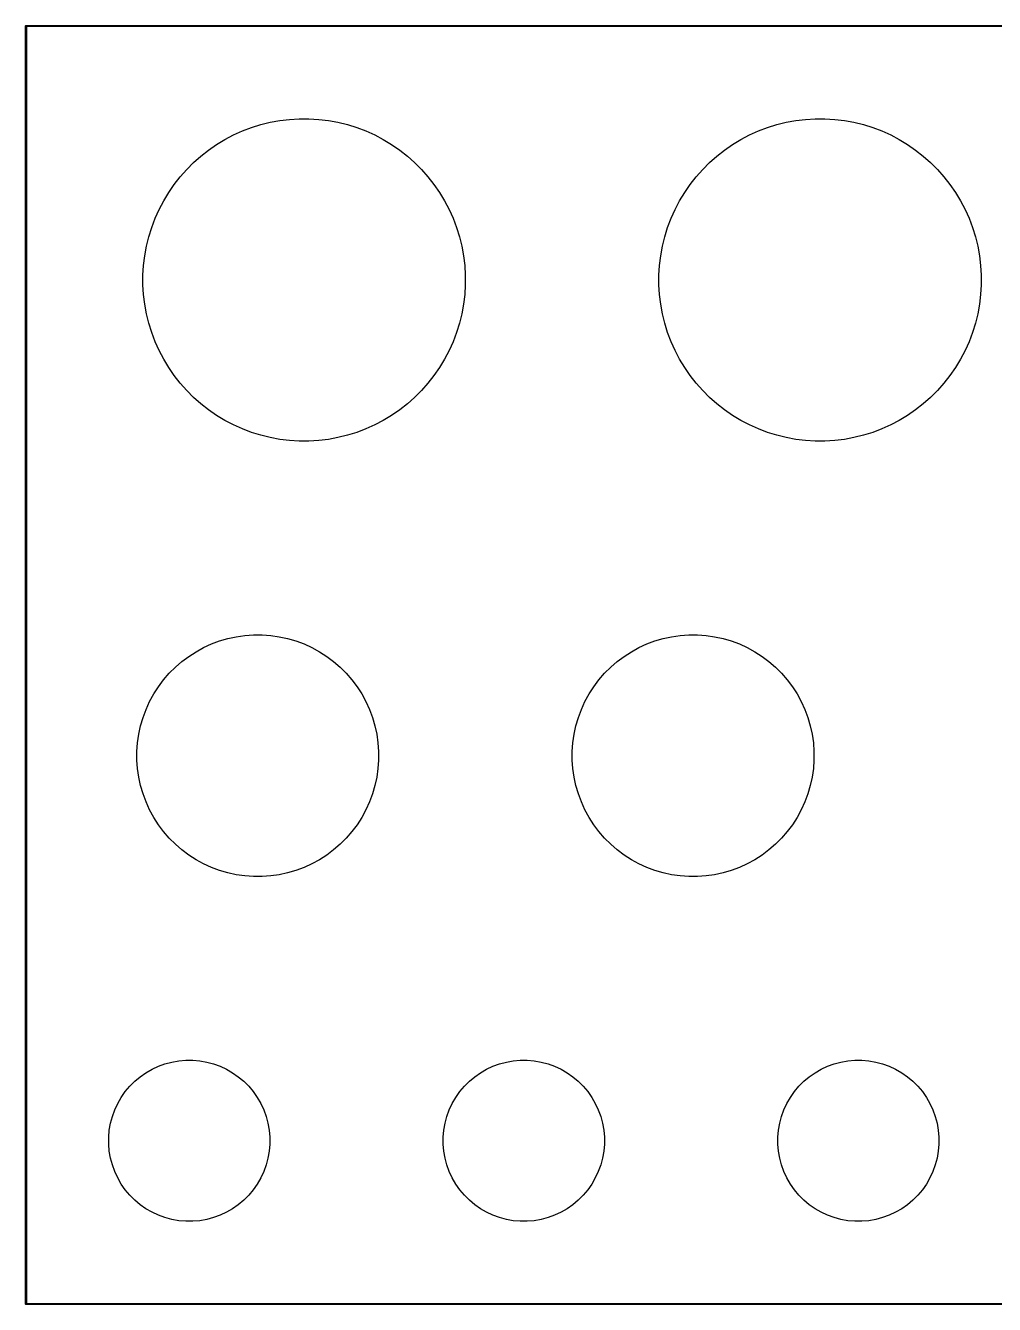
# Model space of a CAD drawing. Header units: millimetres. Extents: x 35 to 165, y -140 to -60.
# Drawn here: x 34.7 to 94.8, y -139.7 to -60.3 of the extents above; entities that cross this region are included whole.
import ezdxf

# ---------------------------------------------------------------- set-up
doc = ezdxf.new("R2010")
doc.units = ezdxf.units.MM
doc.layers.add('B.Mask', color=4, linetype='CONTINUOUS', true_color=0x02ffee)
doc.layers.add('Edge.Cuts', color=254, linetype='CONTINUOUS', true_color=0xd0d2cd)

msp = doc.modelspace()

# ---------------------------------------------------------------- linework, layer by layer
at = {"layer": 'B.Mask', "linetype": 'CONTINUOUS'}
for p, q in [((48.737972, -66.672002), (49.314681, -66.492292)), ((49.314681, -66.492292), (49.901189, -66.347731)), ((49.901189, -66.347731), (50.495355, -66.238846)), ((50.495355, -66.238846), (51.095011, -66.166034)), ((51.095011, -66.166034), (51.69797, -66.129562)), ((51.69797, -66.129562), (52.30203, -66.129562)), ((52.30203, -66.129562), (52.904989, -66.166034)), ((52.904989, -66.166034), (53.504645, -66.238846)), ((53.504645, -66.238846), (54.098811, -66.347731)), ((54.098811, -66.347731), (54.685319, -66.492292)), ((54.685319, -66.492292), (55.262028, -66.672002)), ((80.737972, -66.672002), (81.314681, -66.492292)), ((81.314681, -66.492292), (81.901189, -66.347731)), ((81.901189, -66.347731), (82.495355, -66.238846)), ((82.495355, -66.238846), (83.095011, -66.166034)), ((83.095011, -66.166034), (83.69797, -66.129562)), ((83.69797, -66.129562), (84.30203, -66.129562)), ((84.30203, -66.129562), (84.904989, -66.166034)), ((84.904989, -66.166034), (85.504645, -66.238846)), ((85.504645, -66.238846), (86.098811, -66.347731)), ((86.098811, -66.347731), (86.685319, -66.492292)), ((86.685319, -66.492292), (87.262028, -66.672002)), ((47.087454, -67.41484), (47.622323, -67.134119)), ((47.622323, -67.134119), (48.173166, -66.886205)), ((48.173166, -66.886205), (48.737972, -66.672002)), ((55.262028, -66.672002), (55.826834, -66.886205)), ((55.826834, -66.886205), (56.377677, -67.134119)), ((56.377677, -67.134119), (56.912546, -67.41484)), ((79.087454, -67.41484), (79.622323, -67.134119)), ((79.622323, -67.134119), (80.173166, -66.886205)), ((80.173166, -66.886205), (80.737972, -66.672002)), ((87.262028, -66.672002), (87.826834, -66.886205)), ((87.826834, -66.886205), (88.377677, -67.134119)), ((88.377677, -67.134119), (88.912546, -67.41484)), ((45.597872, -68.443024), (46.073378, -68.070489)), ((46.073378, -68.070489), (46.57051, -67.727343)), ((46.57051, -67.727343), (47.087454, -67.41484)), ((56.912546, -67.41484), (57.42949, -67.727343)), ((57.42949, -67.727343), (57.926622, -68.070489)), ((57.926622, -68.070489), (58.402128, -68.443024)), ((77.597872, -68.443024), (78.073378, -68.070489)), ((78.073378, -68.070489), (78.57051, -67.727343)), ((78.57051, -67.727343), (79.087454, -67.41484)), ((88.912546, -67.41484), (89.42949, -67.727343)), ((89.42949, -67.727343), (89.926622, -68.070489)), ((89.926622, -68.070489), (90.402128, -68.443024)), ((44.71859, -69.270726), (45.145726, -68.84359)), ((45.145726, -68.84359), (45.597872, -68.443024)), ((58.402128, -68.443024), (58.854274, -68.84359)), ((58.854274, -68.84359), (59.28141, -69.270726)), ((76.71859, -69.270726), (77.145726, -68.84359)), ((77.145726, -68.84359), (77.597872, -68.443024)), ((90.402128, -68.443024), (90.854274, -68.84359)), ((90.854274, -68.84359), (91.28141, -69.270726)), ((43.945489, -70.198378), (44.318024, -69.722872)), ((44.318024, -69.722872), (44.71859, -69.270726)), ((59.28141, -69.270726), (59.681976, -69.722872)), ((59.681976, -69.722872), (60.054511, -70.198378)), ((75.945489, -70.198378), (76.318024, -69.722872)), ((76.318024, -69.722872), (76.71859, -69.270726)), ((91.28141, -69.270726), (91.681976, -69.722872)), ((91.681976, -69.722872), (92.054511, -70.198378)), ((43.602343, -70.69551), (43.945489, -70.198378)), ((60.054511, -70.198378), (60.397657, -70.69551)), ((75.602343, -70.69551), (75.945489, -70.198378)), ((92.054511, -70.198378), (92.397657, -70.69551)), ((43.009119, -71.747323), (43.28984, -71.212454)), ((43.28984, -71.212454), (43.602343, -70.69551)), ((60.397657, -70.69551), (60.71016, -71.212454)), ((60.71016, -71.212454), (60.990881, -71.747323)), ((75.009119, -71.747323), (75.28984, -71.212454)), ((75.28984, -71.212454), (75.602343, -70.69551)), ((92.397657, -70.69551), (92.71016, -71.212454)), ((92.71016, -71.212454), (92.990881, -71.747323)), ((42.761205, -72.298166), (43.009119, -71.747323)), ((60.990881, -71.747323), (61.238795, -72.298166)), ((74.761205, -72.298166), (75.009119, -71.747323)), ((92.990881, -71.747323), (93.238795, -72.298166)), ((42.367292, -73.439681), (42.547002, -72.862972)), ((42.547002, -72.862972), (42.761205, -72.298166)), ((61.238795, -72.298166), (61.452998, -72.862972)), ((61.452998, -72.862972), (61.632708, -73.439681)), ((74.367292, -73.439681), (74.547002, -72.862972)), ((74.547002, -72.862972), (74.761205, -72.298166)), ((93.238795, -72.298166), (93.452998, -72.862972)), ((93.452998, -72.862972), (93.632708, -73.439681)), ((42.222731, -74.026189), (42.367292, -73.439681)), ((61.632708, -73.439681), (61.777269, -74.026189)), ((74.222731, -74.026189), (74.367292, -73.439681)), ((93.632708, -73.439681), (93.777269, -74.026189)), ((42.113846, -74.620355), (42.222731, -74.026189)), ((61.777269, -74.026189), (61.886154, -74.620355)), ((74.113846, -74.620355), (74.222731, -74.026189)), ((93.777269, -74.026189), (93.886154, -74.620355)), ((42.004562, -75.82297), (42.041034, -75.220011)), ((42.041034, -75.220011), (42.113846, -74.620355)), ((61.886154, -74.620355), (61.958966, -75.220011)), ((61.958966, -75.220011), (61.995438, -75.82297)), ((74.004562, -75.82297), (74.041034, -75.220011)), ((74.041034, -75.220011), (74.113846, -74.620355)), ((93.886154, -74.620355), (93.958966, -75.220011)), ((93.958966, -75.220011), (93.995438, -75.82297)), ((42.004562, -76.42703), (42.004562, -75.82297)), ((61.995438, -75.82297), (61.995438, -76.42703)), ((74.004562, -76.42703), (74.004562, -75.82297)), ((93.995438, -75.82297), (93.995438, -76.42703)), ((42.041034, -77.029989), (42.004562, -76.42703)), ((61.995438, -76.42703), (61.958966, -77.029989)), ((74.041034, -77.029989), (74.004562, -76.42703)), ((93.995438, -76.42703), (93.958966, -77.029989)), ((42.113846, -77.629645), (42.041034, -77.029989)), ((42.222731, -78.223811), (42.113846, -77.629645)), ((61.886154, -77.629645), (61.777269, -78.223811)), ((61.958966, -77.029989), (61.886154, -77.629645)), ((74.113846, -77.629645), (74.041034, -77.029989)), ((74.222731, -78.223811), (74.113846, -77.629645)), ((93.886154, -77.629645), (93.777269, -78.223811)), ((93.958966, -77.029989), (93.886154, -77.629645)), ((42.367292, -78.810319), (42.222731, -78.223811)), ((61.777269, -78.223811), (61.632708, -78.810319)), ((74.367292, -78.810319), (74.222731, -78.223811)), ((93.777269, -78.223811), (93.632708, -78.810319)), ((42.547002, -79.387028), (42.367292, -78.810319)), ((61.632708, -78.810319), (61.452998, -79.387028)), ((74.547002, -79.387028), (74.367292, -78.810319)), ((93.632708, -78.810319), (93.452998, -79.387028)), ((42.761205, -79.951834), (42.547002, -79.387028)), ((43.009119, -80.502677), (42.761205, -79.951834)), ((61.238795, -79.951834), (60.990881, -80.502677)), ((61.452998, -79.387028), (61.238795, -79.951834)), ((74.761205, -79.951834), (74.547002, -79.387028)), ((75.009119, -80.502677), (74.761205, -79.951834)), ((93.238795, -79.951834), (92.990881, -80.502677)), ((93.452998, -79.387028), (93.238795, -79.951834)), ((43.28984, -81.037546), (43.009119, -80.502677)), ((60.990881, -80.502677), (60.71016, -81.037546)), ((75.28984, -81.037546), (75.009119, -80.502677)), ((92.990881, -80.502677), (92.71016, -81.037546)), ((43.602343, -81.55449), (43.28984, -81.037546)), ((43.945489, -82.051622), (43.602343, -81.55449)), ((60.397657, -81.55449), (60.054511, -82.051622)), ((60.71016, -81.037546), (60.397657, -81.55449)), ((75.602343, -81.55449), (75.28984, -81.037546)), ((75.945489, -82.051622), (75.602343, -81.55449)), ((92.397657, -81.55449), (92.054511, -82.051622)), ((92.71016, -81.037546), (92.397657, -81.55449)), ((44.318024, -82.527128), (43.945489, -82.051622)), ((60.054511, -82.051622), (59.681976, -82.527128)), ((76.318024, -82.527128), (75.945489, -82.051622)), ((92.054511, -82.051622), (91.681976, -82.527128)), ((44.71859, -82.979274), (44.318024, -82.527128)), ((45.145726, -83.40641), (44.71859, -82.979274)), ((59.28141, -82.979274), (58.854274, -83.40641)), ((59.681976, -82.527128), (59.28141, -82.979274)), ((76.71859, -82.979274), (76.318024, -82.527128)), ((77.145726, -83.40641), (76.71859, -82.979274)), ((91.28141, -82.979274), (90.854274, -83.40641)), ((91.681976, -82.527128), (91.28141, -82.979274)), ((45.597872, -83.806976), (45.145726, -83.40641)), ((46.073378, -84.179511), (45.597872, -83.806976)), ((58.402128, -83.806976), (57.926622, -84.179511)), ((58.854274, -83.40641), (58.402128, -83.806976)), ((77.597872, -83.806976), (77.145726, -83.40641)), ((78.073378, -84.179511), (77.597872, -83.806976)), ((90.402128, -83.806976), (89.926622, -84.179511)), ((90.854274, -83.40641), (90.402128, -83.806976)), ((46.57051, -84.522657), (46.073378, -84.179511)), ((47.087454, -84.83516), (46.57051, -84.522657)), ((47.622323, -85.115881), (47.087454, -84.83516)), ((56.912546, -84.83516), (56.377677, -85.115881)), ((57.42949, -84.522657), (56.912546, -84.83516)), ((57.926622, -84.179511), (57.42949, -84.522657)), ((78.57051, -84.522657), (78.073378, -84.179511)), ((79.087454, -84.83516), (78.57051, -84.522657)), ((79.622323, -85.115881), (79.087454, -84.83516)), ((88.912546, -84.83516), (88.377677, -85.115881)), ((89.42949, -84.522657), (88.912546, -84.83516)), ((89.926622, -84.179511), (89.42949, -84.522657)), ((48.173166, -85.363795), (47.622323, -85.115881)), ((48.737972, -85.577998), (48.173166, -85.363795)), ((49.314681, -85.757708), (48.737972, -85.577998)), ((55.262028, -85.577998), (54.685319, -85.757708)), ((55.826834, -85.363795), (55.262028, -85.577998)), ((56.377677, -85.115881), (55.826834, -85.363795)), ((80.173166, -85.363795), (79.622323, -85.115881)), ((80.737972, -85.577998), (80.173166, -85.363795)), ((81.314681, -85.757708), (80.737972, -85.577998)), ((87.262028, -85.577998), (86.685319, -85.757708)), ((87.826834, -85.363795), (87.262028, -85.577998)), ((88.377677, -85.115881), (87.826834, -85.363795)), ((49.901189, -85.902269), (49.314681, -85.757708)), ((50.495355, -86.011154), (49.901189, -85.902269)), ((51.095011, -86.083966), (50.495355, -86.011154)), ((51.69797, -86.120438), (51.095011, -86.083966)), ((52.30203, -86.120438), (51.69797, -86.120438)), ((52.904989, -86.083966), (52.30203, -86.120438)), ((53.504645, -86.011154), (52.904989, -86.083966)), ((54.098811, -85.902269), (53.504645, -86.011154)), ((54.685319, -85.757708), (54.098811, -85.902269)), ((81.901189, -85.902269), (81.314681, -85.757708)), ((82.495355, -86.011154), (81.901189, -85.902269)), ((83.095011, -86.083966), (82.495355, -86.011154)), ((83.69797, -86.120438), (83.095011, -86.083966)), ((84.30203, -86.120438), (83.69797, -86.120438)), ((84.904989, -86.083966), (84.30203, -86.120438)), ((85.504645, -86.011154), (84.904989, -86.083966)), ((86.098811, -85.902269), (85.504645, -86.011154)), ((86.685319, -85.757708), (86.098811, -85.902269)), ((47.270201, -98.35797), (47.793351, -98.244166)), ((47.793351, -98.244166), (48.323287, -98.167973)), ((48.323287, -98.167973), (48.857307, -98.129779)), ((48.857307, -98.129779), (49.392693, -98.129779)), ((49.392693, -98.129779), (49.926713, -98.167973)), ((49.926713, -98.167973), (50.456649, -98.244166)), ((50.456649, -98.244166), (50.979799, -98.35797)), ((74.270201, -98.35797), (74.793351, -98.244166)), ((74.793351, -98.244166), (75.323287, -98.167973)), ((75.323287, -98.167973), (75.857307, -98.129779)), ((75.857307, -98.129779), (76.392693, -98.129779)), ((76.392693, -98.129779), (76.926713, -98.167973)), ((76.926713, -98.167973), (77.456649, -98.244166)), ((77.456649, -98.244166), (77.979799, -98.35797)), ((45.297975, -99.174893), (45.767871, -98.91831)), ((45.767871, -98.91831), (46.254874, -98.695904)), ((46.254874, -98.695904), (46.756503, -98.508806)), ((46.756503, -98.508806), (47.270201, -98.35797)), ((50.979799, -98.35797), (51.493497, -98.508806)), ((51.493497, -98.508806), (51.995126, -98.695904)), ((51.995126, -98.695904), (52.482129, -98.91831)), ((52.482129, -98.91831), (52.952025, -99.174893)), ((72.297975, -99.174893), (72.767871, -98.91831)), ((72.767871, -98.91831), (73.254874, -98.695904)), ((73.254874, -98.695904), (73.756503, -98.508806)), ((73.756503, -98.508806), (74.270201, -98.35797)), ((77.979799, -98.35797), (78.493497, -98.508806)), ((78.493497, -98.508806), (78.995126, -98.695904)), ((78.995126, -98.695904), (79.482129, -98.91831)), ((79.482129, -98.91831), (79.952025, -99.174893)), ((44.014365, -100.135791), (44.418982, -99.785188)), ((44.418982, -99.785188), (44.84758, -99.464344)), ((44.84758, -99.464344), (45.297975, -99.174893)), ((52.952025, -99.174893), (53.40242, -99.464344)), ((53.40242, -99.464344), (53.831018, -99.785188)), ((53.831018, -99.785188), (54.235635, -100.135791)), ((71.014365, -100.135791), (71.418982, -99.785188)), ((71.418982, -99.785188), (71.84758, -99.464344)), ((71.84758, -99.464344), (72.297975, -99.174893)), ((79.952025, -99.174893), (80.40242, -99.464344)), ((80.40242, -99.464344), (80.831018, -99.785188)), ((80.831018, -99.785188), (81.235635, -100.135791)), ((43.285188, -100.918982), (43.635791, -100.514365)), ((43.635791, -100.514365), (44.014365, -100.135791)), ((54.235635, -100.135791), (54.614209, -100.514365)), ((54.614209, -100.514365), (54.964812, -100.918982)), ((70.285188, -100.918982), (70.635791, -100.514365)), ((70.635791, -100.514365), (71.014365, -100.135791)), ((81.235635, -100.135791), (81.614209, -100.514365)), ((81.614209, -100.514365), (81.964812, -100.918982)), ((42.674893, -101.797975), (42.964344, -101.34758)), ((42.964344, -101.34758), (43.285188, -100.918982)), ((54.964812, -100.918982), (55.285656, -101.34758)), ((55.285656, -101.34758), (55.575107, -101.797975)), ((69.674893, -101.797975), (69.964344, -101.34758)), ((69.964344, -101.34758), (70.285188, -100.918982)), ((81.964812, -100.918982), (82.285656, -101.34758)), ((82.285656, -101.34758), (82.575107, -101.797975)), ((42.195904, -102.754874), (42.41831, -102.267871)), ((42.41831, -102.267871), (42.674893, -101.797975)), ((55.575107, -101.797975), (55.83169, -102.267871)), ((55.83169, -102.267871), (56.054096, -102.754874)), ((69.195904, -102.754874), (69.41831, -102.267871)), ((69.41831, -102.267871), (69.674893, -101.797975)), ((82.575107, -101.797975), (82.83169, -102.267871)), ((82.83169, -102.267871), (83.054096, -102.754874)), ((42.008806, -103.256503), (42.195904, -102.754874)), ((56.054096, -102.754874), (56.241194, -103.256503)), ((69.008806, -103.256503), (69.195904, -102.754874)), ((83.054096, -102.754874), (83.241194, -103.256503)), ((41.744166, -104.293351), (41.85797, -103.770201)), ((41.85797, -103.770201), (42.008806, -103.256503)), ((56.241194, -103.256503), (56.39203, -103.770201)), ((56.39203, -103.770201), (56.505834, -104.293351)), ((68.744166, -104.293351), (68.85797, -103.770201)), ((68.85797, -103.770201), (69.008806, -103.256503)), ((83.241194, -103.256503), (83.39203, -103.770201)), ((83.39203, -103.770201), (83.505834, -104.293351)), ((41.667973, -104.823287), (41.744166, -104.293351)), ((56.505834, -104.293351), (56.582027, -104.823287)), ((68.667973, -104.823287), (68.744166, -104.293351)), ((83.505834, -104.293351), (83.582027, -104.823287)), ((41.629779, -105.357307), (41.667973, -104.823287)), ((41.629779, -105.892693), (41.629779, -105.357307)), ((56.582027, -104.823287), (56.620221, -105.357307)), ((56.620221, -105.357307), (56.620221, -105.892693)), ((68.629779, -105.357307), (68.667973, -104.823287)), ((68.629779, -105.892693), (68.629779, -105.357307)), ((83.582027, -104.823287), (83.620221, -105.357307)), ((83.620221, -105.357307), (83.620221, -105.892693)), ((41.667973, -106.426713), (41.629779, -105.892693)), ((56.620221, -105.892693), (56.582027, -106.426713)), ((68.667973, -106.426713), (68.629779, -105.892693)), ((83.620221, -105.892693), (83.582027, -106.426713)), ((41.744166, -106.956649), (41.667973, -106.426713)), ((41.85797, -107.479799), (41.744166, -106.956649)), ((56.505834, -106.956649), (56.39203, -107.479799)), ((56.582027, -106.426713), (56.505834, -106.956649)), ((68.744166, -106.956649), (68.667973, -106.426713)), ((68.85797, -107.479799), (68.744166, -106.956649)), ((83.505834, -106.956649), (83.39203, -107.479799)), ((83.582027, -106.426713), (83.505834, -106.956649)), ((42.008806, -107.993497), (41.85797, -107.479799)), ((56.39203, -107.479799), (56.241194, -107.993497)), ((69.008806, -107.993497), (68.85797, -107.479799)), ((83.39203, -107.479799), (83.241194, -107.993497)), ((42.195904, -108.495126), (42.008806, -107.993497)), ((42.41831, -108.982129), (42.195904, -108.495126)), ((56.054096, -108.495126), (55.83169, -108.982129)), ((56.241194, -107.993497), (56.054096, -108.495126)), ((69.195904, -108.495126), (69.008806, -107.993497)), ((69.41831, -108.982129), (69.195904, -108.495126)), ((83.054096, -108.495126), (82.83169, -108.982129)), ((83.241194, -107.993497), (83.054096, -108.495126)), ((42.674893, -109.452025), (42.41831, -108.982129)), ((55.83169, -108.982129), (55.575107, -109.452025)), ((69.674893, -109.452025), (69.41831, -108.982129)), ((82.83169, -108.982129), (82.575107, -109.452025)), ((42.964344, -109.90242), (42.674893, -109.452025)), ((43.285188, -110.331018), (42.964344, -109.90242)), ((55.285656, -109.90242), (54.964812, -110.331018)), ((55.575107, -109.452025), (55.285656, -109.90242)), ((69.964344, -109.90242), (69.674893, -109.452025)), ((70.285188, -110.331018), (69.964344, -109.90242)), ((82.285656, -109.90242), (81.964812, -110.331018)), ((82.575107, -109.452025), (82.285656, -109.90242)), ((43.635791, -110.735635), (43.285188, -110.331018)), ((44.014365, -111.114209), (43.635791, -110.735635)), ((54.614209, -110.735635), (54.235635, -111.114209)), ((54.964812, -110.331018), (54.614209, -110.735635)), ((70.635791, -110.735635), (70.285188, -110.331018)), ((71.014365, -111.114209), (70.635791, -110.735635)), ((81.614209, -110.735635), (81.235635, -111.114209)), ((81.964812, -110.331018), (81.614209, -110.735635)), ((44.418982, -111.464812), (44.014365, -111.114209)), ((44.84758, -111.785656), (44.418982, -111.464812)), ((45.297975, -112.075107), (44.84758, -111.785656)), ((53.40242, -111.785656), (52.952025, -112.075107)), ((53.831018, -111.464812), (53.40242, -111.785656)), ((54.235635, -111.114209), (53.831018, -111.464812)), ((71.418982, -111.464812), (71.014365, -111.114209)), ((71.84758, -111.785656), (71.418982, -111.464812)), ((72.297975, -112.075107), (71.84758, -111.785656)), ((80.40242, -111.785656), (79.952025, -112.075107)), ((80.831018, -111.464812), (80.40242, -111.785656)), ((81.235635, -111.114209), (80.831018, -111.464812)), ((45.767871, -112.33169), (45.297975, -112.075107)), ((46.254874, -112.554096), (45.767871, -112.33169)), ((46.756503, -112.741194), (46.254874, -112.554096)), ((51.995126, -112.554096), (51.493497, -112.741194)), ((52.482129, -112.33169), (51.995126, -112.554096)), ((52.952025, -112.075107), (52.482129, -112.33169)), ((72.767871, -112.33169), (72.297975, -112.075107)), ((73.254874, -112.554096), (72.767871, -112.33169)), ((73.756503, -112.741194), (73.254874, -112.554096)), ((78.995126, -112.554096), (78.493497, -112.741194)), ((79.482129, -112.33169), (78.995126, -112.554096)), ((79.952025, -112.075107), (79.482129, -112.33169)), ((47.270201, -112.89203), (46.756503, -112.741194)), ((47.793351, -113.005834), (47.270201, -112.89203)), ((48.323287, -113.082027), (47.793351, -113.005834)), ((48.857307, -113.120221), (48.323287, -113.082027)), ((49.392693, -113.120221), (48.857307, -113.120221)), ((49.926713, -113.082027), (49.392693, -113.120221)), ((50.456649, -113.005834), (49.926713, -113.082027)), ((50.979799, -112.89203), (50.456649, -113.005834)), ((51.493497, -112.741194), (50.979799, -112.89203)), ((74.270201, -112.89203), (73.756503, -112.741194)), ((74.793351, -113.005834), (74.270201, -112.89203)), ((75.323287, -113.082027), (74.793351, -113.005834)), ((75.857307, -113.120221), (75.323287, -113.082027)), ((76.392693, -113.120221), (75.857307, -113.120221)), ((76.926713, -113.082027), (76.392693, -113.120221)), ((77.456649, -113.005834), (76.926713, -113.082027)), ((77.979799, -112.89203), (77.456649, -113.005834)), ((78.493497, -112.741194), (77.979799, -112.89203)), ((41.831193, -125.533233), (42.188502, -125.283043)), ((42.188502, -125.283043), (42.566257, -125.064946)), ((42.566257, -125.064946), (42.961583, -124.880602)), ((42.961583, -124.880602), (43.371471, -124.731415)), ((43.371471, -124.731415), (43.792802, -124.61852)), ((43.792802, -124.61852), (44.222369, -124.542776)), ((44.222369, -124.542776), (44.656903, -124.504759)), ((44.656903, -124.504759), (45.093097, -124.504759)), ((45.093097, -124.504759), (45.527631, -124.542776)), ((45.527631, -124.542776), (45.957198, -124.61852)), ((45.957198, -124.61852), (46.378529, -124.731415)), ((46.378529, -124.731415), (46.788417, -124.880602)), ((46.788417, -124.880602), (47.183743, -125.064946)), ((47.183743, -125.064946), (47.561498, -125.283043)), ((47.561498, -125.283043), (47.918807, -125.533233)), ((62.581193, -125.533233), (62.938502, -125.283043)), ((62.938502, -125.283043), (63.316257, -125.064946)), ((63.316257, -125.064946), (63.711583, -124.880602)), ((63.711583, -124.880602), (64.121471, -124.731415)), ((64.121471, -124.731415), (64.542802, -124.61852)), ((64.542802, -124.61852), (64.972369, -124.542776)), ((64.972369, -124.542776), (65.406903, -124.504759)), ((65.406903, -124.504759), (65.843097, -124.504759)), ((65.843097, -124.504759), (66.277631, -124.542776)), ((66.277631, -124.542776), (66.707198, -124.61852)), ((66.707198, -124.61852), (67.128529, -124.731415)), ((67.128529, -124.731415), (67.538417, -124.880602)), ((67.538417, -124.880602), (67.933743, -125.064946)), ((67.933743, -125.064946), (68.311498, -125.283043)), ((68.311498, -125.283043), (68.668807, -125.533233)), ((83.331193, -125.533233), (83.688502, -125.283043)), ((83.688502, -125.283043), (84.066257, -125.064946)), ((84.066257, -125.064946), (84.461583, -124.880602)), ((84.461583, -124.880602), (84.871471, -124.731415)), ((84.871471, -124.731415), (85.292802, -124.61852)), ((85.292802, -124.61852), (85.722369, -124.542776)), ((85.722369, -124.542776), (86.156903, -124.504759)), ((86.156903, -124.504759), (86.593097, -124.504759)), ((86.593097, -124.504759), (87.027631, -124.542776)), ((87.027631, -124.542776), (87.457198, -124.61852)), ((87.457198, -124.61852), (87.878529, -124.731415)), ((87.878529, -124.731415), (88.288417, -124.880602)), ((88.288417, -124.880602), (88.683743, -125.064946)), ((88.683743, -125.064946), (89.061498, -125.283043)), ((89.061498, -125.283043), (89.418807, -125.533233)), ((41.188613, -126.122049), (41.497049, -125.813613)), ((41.497049, -125.813613), (41.831193, -125.533233)), ((47.918807, -125.533233), (48.252951, -125.813613)), ((48.252951, -125.813613), (48.561387, -126.122049)), ((61.938613, -126.122049), (62.247049, -125.813613)), ((62.247049, -125.813613), (62.581193, -125.533233)), ((68.668807, -125.533233), (69.002951, -125.813613)), ((69.002951, -125.813613), (69.311387, -126.122049)), ((82.688613, -126.122049), (82.997049, -125.813613)), ((82.997049, -125.813613), (83.331193, -125.533233)), ((89.418807, -125.533233), (89.752951, -125.813613)), ((89.752951, -125.813613), (90.061387, -126.122049)), ((40.439946, -127.191257), (40.658043, -126.813502)), ((40.658043, -126.813502), (40.908233, -126.456193)), ((40.908233, -126.456193), (41.188613, -126.122049)), ((48.561387, -126.122049), (48.841767, -126.456193)), ((48.841767, -126.456193), (49.091957, -126.813502)), ((49.091957, -126.813502), (49.310054, -127.191257)), ((61.189946, -127.191257), (61.408043, -126.813502)), ((61.408043, -126.813502), (61.658233, -126.456193)), ((61.658233, -126.456193), (61.938613, -126.122049)), ((69.311387, -126.122049), (69.591767, -126.456193)), ((69.591767, -126.456193), (69.841957, -126.813502)), ((69.841957, -126.813502), (70.060054, -127.191257)), ((81.939946, -127.191257), (82.158043, -126.813502)), ((82.158043, -126.813502), (82.408233, -126.456193)), ((82.408233, -126.456193), (82.688613, -126.122049)), ((90.061387, -126.122049), (90.341767, -126.456193)), ((90.341767, -126.456193), (90.591957, -126.813502)), ((90.591957, -126.813502), (90.810054, -127.191257)), ((40.106415, -127.996471), (40.255602, -127.586583)), ((40.255602, -127.586583), (40.439946, -127.191257)), ((49.310054, -127.191257), (49.494398, -127.586583)), ((49.494398, -127.586583), (49.643585, -127.996471)), ((60.856415, -127.996471), (61.005602, -127.586583)), ((61.005602, -127.586583), (61.189946, -127.191257)), ((70.060054, -127.191257), (70.244398, -127.586583)), ((70.244398, -127.586583), (70.393585, -127.996471)), ((81.606415, -127.996471), (81.755602, -127.586583)), ((81.755602, -127.586583), (81.939946, -127.191257)), ((90.810054, -127.191257), (90.994398, -127.586583)), ((90.994398, -127.586583), (91.143585, -127.996471)), ((39.917776, -128.847369), (39.99352, -128.417802)), ((39.99352, -128.417802), (40.106415, -127.996471)), ((49.643585, -127.996471), (49.75648, -128.417802)), ((49.75648, -128.417802), (49.832224, -128.847369)), ((60.667776, -128.847369), (60.74352, -128.417802)), ((60.74352, -128.417802), (60.856415, -127.996471)), ((70.393585, -127.996471), (70.50648, -128.417802)), ((70.50648, -128.417802), (70.582224, -128.847369)), ((81.417776, -128.847369), (81.49352, -128.417802)), ((81.49352, -128.417802), (81.606415, -127.996471)), ((91.143585, -127.996471), (91.25648, -128.417802)), ((91.25648, -128.417802), (91.332224, -128.847369)), ((39.879759, -129.281903), (39.917776, -128.847369)), ((49.832224, -128.847369), (49.870241, -129.281903)), ((60.629759, -129.281903), (60.667776, -128.847369)), ((70.582224, -128.847369), (70.620241, -129.281903)), ((81.379759, -129.281903), (81.417776, -128.847369)), ((91.332224, -128.847369), (91.370241, -129.281903)), ((39.879759, -129.718097), (39.879759, -129.281903)), ((39.917776, -130.152631), (39.879759, -129.718097)), ((49.870241, -129.718097), (49.832224, -130.152631)), ((49.870241, -129.281903), (49.870241, -129.718097)), ((60.629759, -129.718097), (60.629759, -129.281903)), ((60.667776, -130.152631), (60.629759, -129.718097)), ((70.620241, -129.718097), (70.582224, -130.152631)), ((70.620241, -129.281903), (70.620241, -129.718097)), ((81.379759, -129.718097), (81.379759, -129.281903)), ((81.417776, -130.152631), (81.379759, -129.718097)), ((91.370241, -129.718097), (91.332224, -130.152631)), ((91.370241, -129.281903), (91.370241, -129.718097)), ((39.99352, -130.582198), (39.917776, -130.152631)), ((40.106415, -131.003529), (39.99352, -130.582198)), ((49.75648, -130.582198), (49.643585, -131.003529)), ((49.832224, -130.152631), (49.75648, -130.582198)), ((60.74352, -130.582198), (60.667776, -130.152631)), ((60.856415, -131.003529), (60.74352, -130.582198)), ((70.50648, -130.582198), (70.393585, -131.003529)), ((70.582224, -130.152631), (70.50648, -130.582198)), ((81.49352, -130.582198), (81.417776, -130.152631)), ((81.606415, -131.003529), (81.49352, -130.582198)), ((91.25648, -130.582198), (91.143585, -131.003529)), ((91.332224, -130.152631), (91.25648, -130.582198)), ((40.255602, -131.413417), (40.106415, -131.003529)), ((40.439946, -131.808743), (40.255602, -131.413417)), ((49.494398, -131.413417), (49.310054, -131.808743)), ((49.643585, -131.003529), (49.494398, -131.413417)), ((61.005602, -131.413417), (60.856415, -131.003529)), ((61.189946, -131.808743), (61.005602, -131.413417)), ((70.244398, -131.413417), (70.060054, -131.808743)), ((70.393585, -131.003529), (70.244398, -131.413417)), ((81.755602, -131.413417), (81.606415, -131.003529)), ((81.939946, -131.808743), (81.755602, -131.413417)), ((90.994398, -131.413417), (90.810054, -131.808743)), ((91.143585, -131.003529), (90.994398, -131.413417)), ((40.658043, -132.186498), (40.439946, -131.808743)), ((40.908233, -132.543807), (40.658043, -132.186498)), ((49.091957, -132.186498), (48.841767, -132.543807)), ((49.310054, -131.808743), (49.091957, -132.186498)), ((61.408043, -132.186498), (61.189946, -131.808743)), ((61.658233, -132.543807), (61.408043, -132.186498)), ((69.841957, -132.186498), (69.591767, -132.543807)), ((70.060054, -131.808743), (69.841957, -132.186498)), ((82.158043, -132.186498), (81.939946, -131.808743)), ((82.408233, -132.543807), (82.158043, -132.186498)), ((90.591957, -132.186498), (90.341767, -132.543807)), ((90.810054, -131.808743), (90.591957, -132.186498)), ((41.188613, -132.877951), (40.908233, -132.543807)), ((41.497049, -133.186387), (41.188613, -132.877951)), ((41.831193, -133.466767), (41.497049, -133.186387)), ((48.252951, -133.186387), (47.918807, -133.466767)), ((48.561387, -132.877951), (48.252951, -133.186387)), ((48.841767, -132.543807), (48.561387, -132.877951)), ((61.938613, -132.877951), (61.658233, -132.543807)), ((62.247049, -133.186387), (61.938613, -132.877951)), ((62.581193, -133.466767), (62.247049, -133.186387)), ((69.002951, -133.186387), (68.668807, -133.466767)), ((69.311387, -132.877951), (69.002951, -133.186387)), ((69.591767, -132.543807), (69.311387, -132.877951)), ((82.688613, -132.877951), (82.408233, -132.543807)), ((82.997049, -133.186387), (82.688613, -132.877951)), ((83.331193, -133.466767), (82.997049, -133.186387)), ((89.752951, -133.186387), (89.418807, -133.466767)), ((90.061387, -132.877951), (89.752951, -133.186387)), ((90.341767, -132.543807), (90.061387, -132.877951)), ((42.188502, -133.716957), (41.831193, -133.466767)), ((42.566257, -133.935054), (42.188502, -133.716957)), ((42.961583, -134.119398), (42.566257, -133.935054)), ((47.183743, -133.935054), (46.788417, -134.119398)), ((47.561498, -133.716957), (47.183743, -133.935054)), ((47.918807, -133.466767), (47.561498, -133.716957)), ((62.938502, -133.716957), (62.581193, -133.466767)), ((63.316257, -133.935054), (62.938502, -133.716957)), ((63.711583, -134.119398), (63.316257, -133.935054)), ((67.933743, -133.935054), (67.538417, -134.119398)), ((68.311498, -133.716957), (67.933743, -133.935054)), ((68.668807, -133.466767), (68.311498, -133.716957)), ((83.688502, -133.716957), (83.331193, -133.466767)), ((84.066257, -133.935054), (83.688502, -133.716957)), ((84.461583, -134.119398), (84.066257, -133.935054)), ((88.683743, -133.935054), (88.288417, -134.119398)), ((89.061498, -133.716957), (88.683743, -133.935054)), ((89.418807, -133.466767), (89.061498, -133.716957)), ((43.371471, -134.268585), (42.961583, -134.119398)), ((43.792802, -134.38148), (43.371471, -134.268585)), ((44.222369, -134.457224), (43.792802, -134.38148)), ((44.656903, -134.495241), (44.222369, -134.457224)), ((45.093097, -134.495241), (44.656903, -134.495241)), ((45.527631, -134.457224), (45.093097, -134.495241)), ((45.957198, -134.38148), (45.527631, -134.457224)), ((46.378529, -134.268585), (45.957198, -134.38148)), ((46.788417, -134.119398), (46.378529, -134.268585)), ((64.121471, -134.268585), (63.711583, -134.119398)), ((64.542802, -134.38148), (64.121471, -134.268585)), ((64.972369, -134.457224), (64.542802, -134.38148)), ((65.406903, -134.495241), (64.972369, -134.457224)), ((65.843097, -134.495241), (65.406903, -134.495241)), ((66.277631, -134.457224), (65.843097, -134.495241)), ((66.707198, -134.38148), (66.277631, -134.457224)), ((67.128529, -134.268585), (66.707198, -134.38148)), ((67.538417, -134.119398), (67.128529, -134.268585)), ((84.871471, -134.268585), (84.461583, -134.119398)), ((85.292802, -134.38148), (84.871471, -134.268585)), ((85.722369, -134.457224), (85.292802, -134.38148)), ((86.156903, -134.495241), (85.722369, -134.457224)), ((86.593097, -134.495241), (86.156903, -134.495241)), ((87.027631, -134.457224), (86.593097, -134.495241)), ((87.457198, -134.38148), (87.027631, -134.457224)), ((87.878529, -134.268585), (87.457198, -134.38148)), ((88.288417, -134.119398), (87.878529, -134.268585))]:
    msp.add_line(p, q, dxfattribs=at)
at = {"layer": 'Edge.Cuts', "linetype": 'CONTINUOUS'}
for p, q in [((34.725, -60.375), (34.726903, -60.365433)), ((34.725, -139.625), (34.725, -60.375)), ((34.726903, -60.365433), (34.740433, -60.351903)), ((34.740433, -60.351903), (34.75, -60.35)), ((34.75, -60.35), (165.25, -60.35)), ((34.775, -60.4), (34.775, -139.6)), ((165.225, -60.4), (34.775, -60.4)), ((34.726903, -139.634567), (34.725, -139.625)), ((34.740433, -139.648097), (34.726903, -139.634567)), ((34.75, -139.65), (34.740433, -139.648097)), ((165.25, -139.65), (34.75, -139.65)), ((34.775, -139.6), (165.225, -139.6))]:
    msp.add_line(p, q, dxfattribs=at)

doc.saveas('drawing.dxf')
